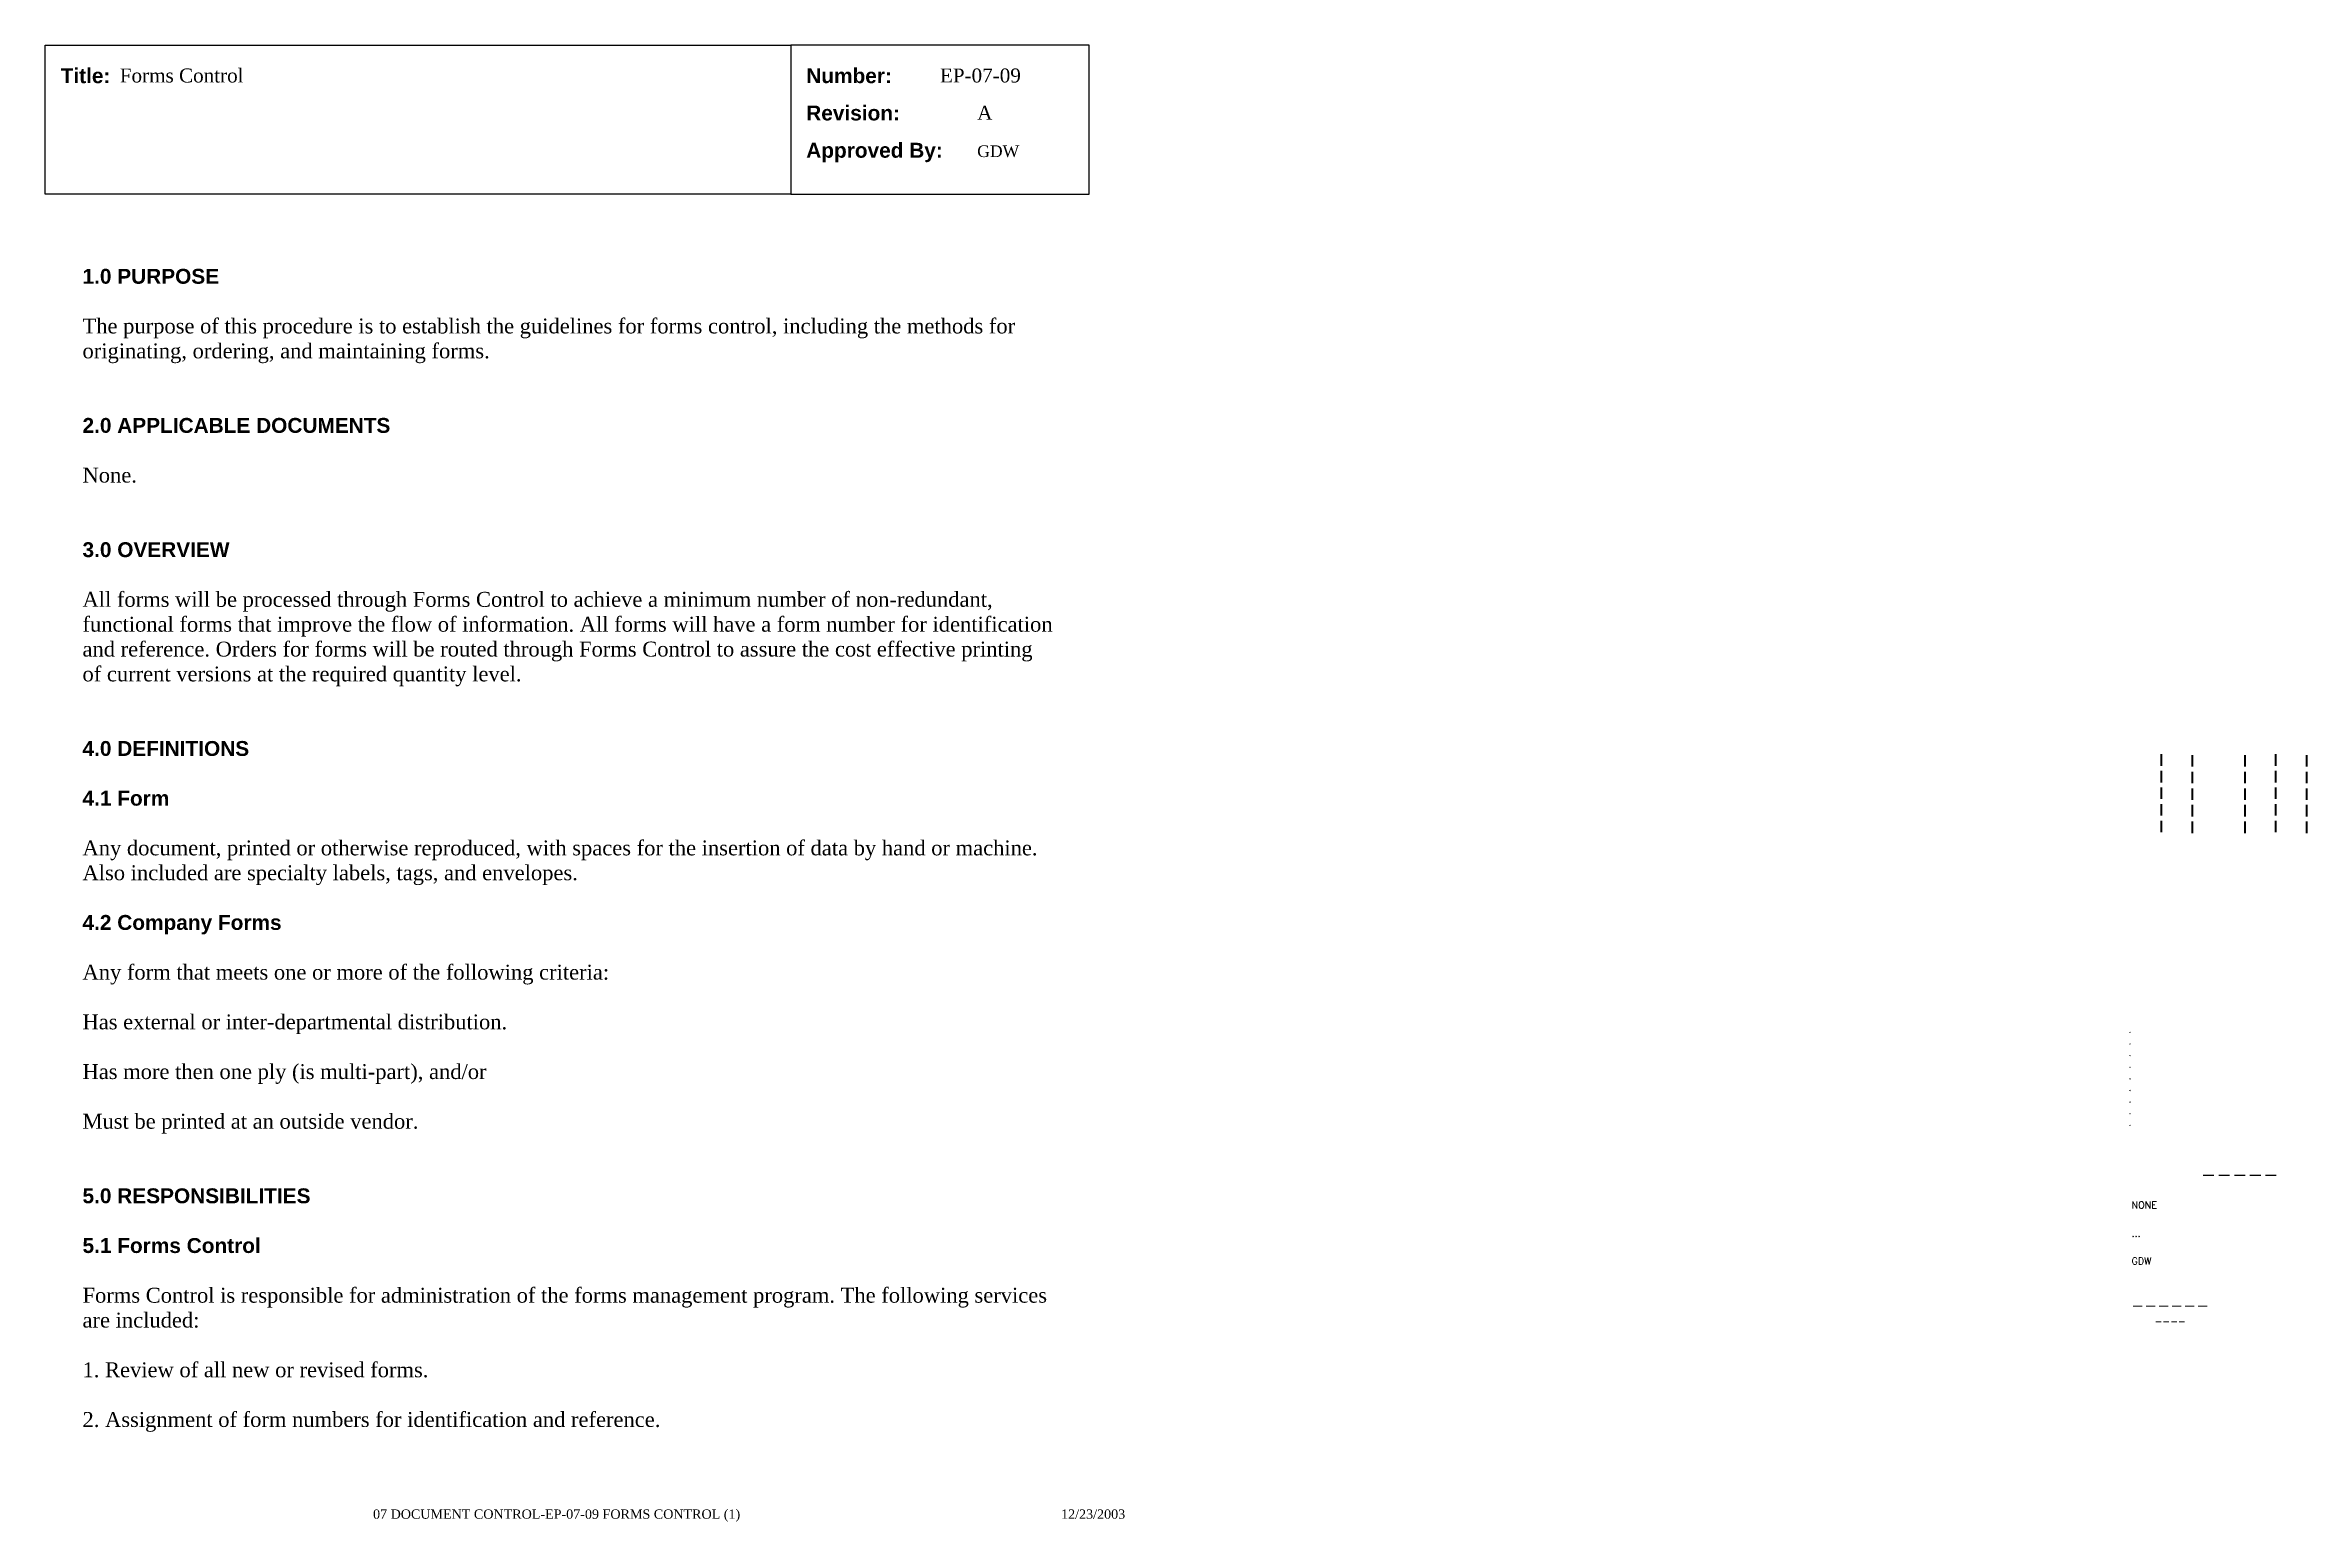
# Paper-space layout 'EP-07-09 Forms Control (1)' of a CAD drawing. Header units: inches. Extents: x 1 to 31.3, y 0.2 to 20.
import ezdxf
from ezdxf.enums import TextEntityAlignment as Align

# ---------------------------------------------------------------- set-up
doc = ezdxf.new("R2010")
doc.units = ezdxf.units.IN
doc.header["$MEASUREMENT"] = 0
doc.layers.add('TitleBlock_Attributes', color=40, linetype='Continuous', plot=False)
doc.layers.add('TitleBlock_Atts_Print', color=1, linetype='Continuous')
doc.styles.get("Standard").update_dxf_attribs({"font": 'simplex.shx'})
doc.styles.add('style1', font='TIMES.TTF')
doc.styles.add('styleAtt', font='TIMES.TTF')
doc.styles.add('TBBIGTEXT', font='complex.shx')

# ---------------------------------------------------------------- blocks, each defined once
blk = doc.blocks.new('Test1')
at = {"layer": 'TitleBlock_Attributes', "style": 'TBBIGTEXT', "width": 0.8}
for tag, p, height in [('SideLine1', (29.492, 9.408), 0.25), ('SideLine2', (29.906, 9.396), 0.25), ('SideLine3', (30.612, 9.396), 0.25), ('SideLine4', (31.026, 9.408), 0.25), ('SideLine5', (31.44, 9.396), 0.25), ('File-Layout', (28.803, 3.641), 0.125)]:
    blk.add_attdef(tag, p, '', height=height, rotation=90, dxfattribs=at)
at = {"layer": 'TitleBlock_Attributes'}
for tag, p, height in [('REV1', (28.947, 6.754), 0.0625), ('REV2', (28.947, 6.598), 0.0625), ('REV3', (28.947, 6.442), 0.0625), ('REV4', (28.947, 6.286), 0.0625), ('REV5', (28.947, 6.13), 0.0625), ('REV6', (28.947, 5.974), 0.0625), ('REV7', (28.947, 5.818), 0.0625), ('REV8', (28.947, 5.662), 0.0625), ('REV9', (28.947, 5.506), 0.0625), ('SCALE', (28.983, 4.394), 0.0938), ('INCHARGE', (28.983, 4.016), 0.0938), ('DRW', (28.983, 3.641), 0.0938)]:
    blk.add_attdef(tag, p, '', height=height, dxfattribs=at)
at = {"layer": 'TitleBlock_Attributes', "style": 'TBBIGTEXT'}
for tag, height, p in [('PROJNUM', 0.188, (30.434, 4.761)), ('DWG_NUM', 0.156, (31.168, 4.127)), ('CUSTOMER', 0.156, (29.501, 3.017)), ('LOCATION', 0.0938, (29.501, 2.835)), ('DESC_1', 0.188, (29.501, 2.412)), ('DESC_2', 0.188, (29.501, 2.1)), ('DESC_3', 0.188, (29.501, 1.787))]:
    blk.add_attdef(tag, text='', height=height, dxfattribs=at).set_placement(p, align=Align.CENTER)
at = {"layer": 'TitleBlock_Attributes'}
blk.add_attdef('DRW_DATE', text='', height=0.0938, dxfattribs=at).set_placement((31.149, 3.648), align=Align.CENTER)

psp = doc.layouts.new('EP-07-09 Forms Control (1)')

# ---------------------------------------------------------------- linework, layer by layer
for points in [[(1, 20), (11, 20), (11, 18), (1, 18)], [(11, 18), (15, 18), (15, 20), (11, 20)]]:
    psp.add_lwpolyline(points, close=True)

# ---------------------------------------------------------------- block references
ref = psp.add_blockref('Test1', (0, 0))
ref.add_attrib('CUSTOMER', '------', dxfattribs={"layer": 'TitleBlock_Attributes', "height": 0.1562, "style": 'TBBIGTEXT'}).set_placement((29.501, 3.017), align=Align.CENTER)
ref.add_attrib('LOCATION', '----', dxfattribs={"layer": 'TitleBlock_Attributes', "height": 0.0938, "style": 'TBBIGTEXT'}).set_placement((29.501, 2.835), align=Align.CENTER)
ref.add_attrib('DESC_1', 'Forms Control', (2, 19.5), dxfattribs={"layer": 'TitleBlock_Atts_Print', "height": 0.1875, "style": 'styleAtt'})
ref.add_attrib('DESC_2', 'EP-07-09', (13, 19.5), dxfattribs={"layer": 'TitleBlock_Atts_Print', "height": 0.1875, "style": 'styleAtt'})
ref.add_attrib('DESC_3', 'A', (13.5, 19), dxfattribs={"layer": 'TitleBlock_Atts_Print', "height": 0.188, "style": 'styleAtt'})
ref.add_attrib('PROJNUM', '-----', dxfattribs={"layer": 'TitleBlock_Attributes', "height": 0.1875, "style": 'TBBIGTEXT'}).set_placement((30.434, 4.761), align=Align.CENTER)
ref.add_attrib('DWG_NUM', 'GDW', (13.5, 18.5), dxfattribs={"layer": 'TitleBlock_Atts_Print', "height": 0.1562, "style": 'styleAtt'})
ref.add_attrib('DRW_DATE', '12/23/2003', dxfattribs={"layer": 'TitleBlock_Atts_Print', "height": 0.125, "style": 'styleAtt'}).set_placement((15.055, 0.232), align=Align.CENTER)
ref.add_attrib('DRW', 'GDW', (28.983, 3.641), dxfattribs={"layer": 'TitleBlock_Attributes', "height": 0.0938})
ref.add_attrib('INCHARGE', '...', (28.983, 4.016), dxfattribs={"layer": 'TitleBlock_Attributes', "height": 0.0938})
ref.add_attrib('SCALE', 'NONE', (28.983, 4.394), dxfattribs={"layer": 'TitleBlock_Attributes', "height": 0.0938})
ref.add_attrib('REV1', '.', (28.947, 6.754), dxfattribs={"layer": 'TitleBlock_Attributes', "height": 0.0625})
ref.add_attrib('REV2', '.', (28.947, 6.598), dxfattribs={"layer": 'TitleBlock_Attributes', "height": 0.0625})
ref.add_attrib('REV3', '.', (28.947, 6.442), dxfattribs={"layer": 'TitleBlock_Attributes', "height": 0.0625})
ref.add_attrib('REV4', '.', (28.947, 6.286), dxfattribs={"layer": 'TitleBlock_Attributes', "height": 0.0625})
ref.add_attrib('REV5', '.', (28.947, 6.13), dxfattribs={"layer": 'TitleBlock_Attributes', "height": 0.0625})
ref.add_attrib('REV6', '.', (28.947, 5.974), dxfattribs={"layer": 'TitleBlock_Attributes', "height": 0.0625})
ref.add_attrib('REV7', '.', (28.947, 5.818), dxfattribs={"layer": 'TitleBlock_Attributes', "height": 0.0625})
ref.add_attrib('REV8', '.', (28.947, 5.662), dxfattribs={"layer": 'TitleBlock_Attributes', "height": 0.0625})
ref.add_attrib('REV9', '.', (28.947, 5.506), dxfattribs={"layer": 'TitleBlock_Attributes', "height": 0.0625})
ref.add_attrib('SideLine1', '-----', (29.492, 9.408), dxfattribs={"layer": 'TitleBlock_Attributes', "height": 0.25, "rotation": 90, "style": 'TBBIGTEXT', "width": 0.8})
ref.add_attrib('SideLine2', '-----', (29.906, 9.396), dxfattribs={"layer": 'TitleBlock_Attributes', "height": 0.25, "rotation": 90, "style": 'TBBIGTEXT', "width": 0.8})
ref.add_attrib('SideLine3', '-----', (30.612, 9.396), dxfattribs={"layer": 'TitleBlock_Attributes', "height": 0.25, "rotation": 90, "style": 'TBBIGTEXT', "width": 0.8})
ref.add_attrib('SideLine4', '-----', (31.026, 9.408), dxfattribs={"layer": 'TitleBlock_Attributes', "height": 0.25, "rotation": 90, "style": 'TBBIGTEXT', "width": 0.8})
ref.add_attrib('SideLine5', '-----', (31.44, 9.396), dxfattribs={"layer": 'TitleBlock_Attributes', "height": 0.25, "rotation": 90, "style": 'TBBIGTEXT', "width": 0.8})
ref.add_attrib('File-Layout', '07 DOCUMENT CONTROL-EP-07-09 FORMS CONTROL (1)', dxfattribs={"layer": 'TitleBlock_Atts_Print', "height": 0.125, "style": 'styleAtt'}).set_placement((7.859, 0.232), align=Align.CENTER)

# ---------------------------------------------------------------- texts
at = {"color": 5, "char_height": 0.2, "width": 2, "attachment_point": 1, "line_spacing_factor": 1.5, "style": 'style1'}
for s, insert in [('{\\fArial|b1|i0|c0|p34;Title:}', (1.207, 19.691)), ('{\\fArial|b1|i0|c0|p34;Number:\\PRevision:\\PApproved By:}', (11.207, 19.691))]:
    psp.add_mtext(s, dxfattribs=dict(at, insert=insert))
at = {"color": 5, "insert": (1.5, 17), "char_height": 0.2, "width": 13, "attachment_point": 1, "style": 'style1'}
psp.add_mtext('{\\fArial|b1|i0|c0|p34;1.0 PURPOSE\\P\\P}The purpose of this procedure is to establish the guidelines for forms control, including the methods for originating, ordering, and maintaining forms.\\P\\P\\P{\\fArial|b1|i0|c0|p34;2.0 APPLICABLE DOCUMENTS\\P\\P}None.\\P\\P\\P{\\fArial|b1|i0|c0|p34;3.0 OVERVIEW\\P\\P}All forms will be processed through Forms Control to achieve a minimum number of non-redundant, functional forms that improve the flow of information. All forms will have a form number for identification and reference. Orders for forms will be routed through Forms Control to assure the cost effective printing of current versions at the required quantity level.\\P\\P\\P{\\fArial|b1|i0|c0|p34;4.0 DEFINITIONS\\P\\P4.1 Form\\P\\P}Any document, printed or otherwise reproduced, with spaces for the insertion of data by hand or machine. Also included are specialty labels, tags, and envelopes.\\P\\P{\\fArial|b1|i0|c0|p34;4.2 Company Forms\\P\\P}Any form that meets one or more of the following criteria:\\P\\PHas external or inter-departmental distribution.\\P\\PHas more then one ply (is multi-part), and/or\\P\\PMust be printed at an outside vendor.\\P\\P\\P{\\fArial|b1|i0|c0|p34;5.0 RESPONSIBILITIES\\P\\P5.1 Forms Control\\P\\P}Forms Control is responsible for administration of the forms management program. The following services are included:\\P\\P1. Review of all new or revised forms.\\P\\P2. Assignment of form numbers for identification and reference.', dxfattribs=at)

doc.saveas('drawing.dxf')
